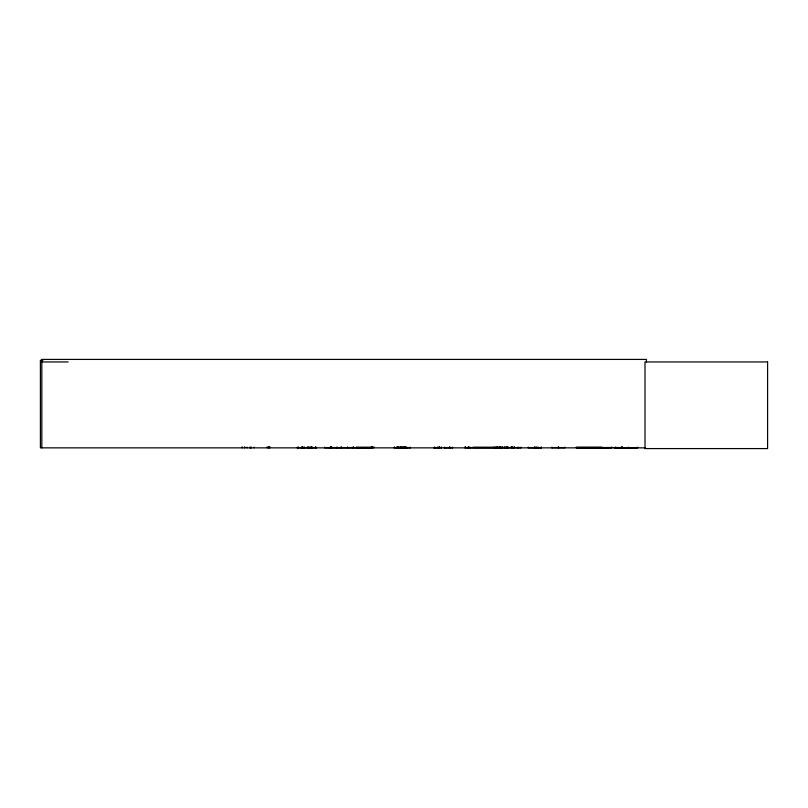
<?xml version="1.0" encoding="UTF-8"?>
<svg xmlns="http://www.w3.org/2000/svg" width="808" height="808" viewBox="0 0 808 808"><rect width="100%" height="100%" fill="white"/><g stroke="black" fill="none" stroke-linecap="round" stroke-linejoin="round"><path stroke-width="1.21" d="M337.593 447.824L337.603 447.137M541.239 447.824L541.249 447.137M615.312 447.824L615.393 447.137L615.433 447.824M628.301 447.824L628.392 447.137L628.432 447.824M576.457 447.279L576.367 447.854L611.656 447.784L576.356 447.279L576.468 447.824M578.296 447.47L601.808 447.167M611.565 447.824L611.656 447.279M614.161 447.47L637.633 447.814L637.613 447.167L637.562 447.834L614.161 447.834M576.377 447.541L611.656 447.511M611.646 447.854L611.555 447.279M410.262 447.763L394.183 447.824L394.344 447.198M301.475 447.743L301.536 447.137M499.607 447.763L499.718 447.137M499.899 447.672L499.788 447.198M356.762 447.763L356.772 447.198L356.894 447.854M347.642 447.672L347.531 447.137M444.097 447.854L452.409 447.763M441.198 447.763L441.269 447.198M330.139 447.743L330.169 447.198M493.941 447.763L493.971 447.198L494.011 447.854M505.899 447.763L505.929 447.198M312.656 447.763L312.696 447.198L312.746 447.854M297.152 447.763L316.635 447.784M304.131 447.763L304.212 447.198L304.283 447.854M434.623 447.763L434.704 447.198M298.273 447.763L298.354 447.198M42.925 360.328L40.4 360.328L40.4 447.854L645.168 447.854M40.4 361.954L68.114 361.954M356.581 447.289L372.751 447.289M472.922 447.289L500.566 447.289M356.54 447.521L372.781 447.501M472.892 447.501L500.596 447.521M614.09 447.642L637.633 447.642M372.771 447.804L324.594 447.824L324.604 447.137M441.269 447.672L433.755 447.854M520.928 447.672L465.226 447.763M551.945 447.672L564.943 447.763L564.943 447.137M537.593 447.763L537.502 447.198L537.411 447.854M468.67 447.763L468.589 447.198M316.12 447.743L316.09 447.198M315.655 447.763L315.575 447.198M309.09 447.763L309.01 447.198M507.737 447.763L507.666 447.198L507.596 447.854M500.243 447.763L500.344 446.955M406.151 447.198L406.161 447.763L406.03 447.137M397.031 447.763L396.9 447.137M518.898 447.743L518.837 447.137M508.293 447.743L508.222 447.137M517.817 447.763L517.766 447.198L517.726 447.854M506.576 447.743L506.677 446.955M511.333 447.137L511.333 447.854L511.161 447.137M397.819 447.763L397.849 447.137M646.43 361.954L646.43 359.419L41.824 359.419L41.824 447.854M622.15 446.955L622.11 447.854M622.079 446.955L622.049 447.854M621.635 446.955L621.655 447.854M558.671 446.955L558.671 447.854M558.217 446.955L558.217 447.854M551.945 447.137L551.945 447.854M541.33 447.137L541.33 447.854L528.25 447.824L528.331 447.137M538.28 447.137L538.28 447.854M535.048 446.955L534.987 447.854M520.928 447.137L520.928 447.854M514.656 446.955L514.656 447.854M514.211 446.955L514.211 447.854M512.878 446.955L512.878 447.854M512.514 446.955L512.514 447.854M511.585 446.955L511.585 447.854M511.191 446.955L511.333 447.854M507.939 447.137L507.939 447.854M507.05 446.955L507.05 447.854M506.475 446.955L506.515 447.854M506.081 446.955L505.97 447.854M504.717 446.955L504.717 447.854M504.303 446.955L504.303 447.854M502.647 446.955L502.647 447.854M502.374 446.955L502.374 447.854M501.606 447.137L501.606 447.854M500.758 446.955L500.758 447.854L500.728 447.137M499.94 447.137L499.94 447.854M499.091 447.137L499.091 447.854M497.183 446.955L497.183 447.854M496.96 446.955L496.96 447.854M495.031 447.137L495.031 447.854M469.882 446.955L469.913 447.854M468.892 447.137L468.892 447.854M468.499 447.137L468.499 447.854M468.024 447.137L468.024 447.854M465.448 446.955L465.448 447.854M465.327 446.955L465.327 447.854M465.055 447.137L465.055 447.854M452.551 447.137L452.551 447.854M449.894 446.955L449.894 447.854M449.622 446.955L449.622 447.854M444.663 447.137L444.663 447.854M441.35 447.137L441.35 447.854M439.522 447.743L439.38 446.774M439.199 446.955L439.199 447.854M437.875 446.774L437.875 447.854M434.785 447.137L434.785 447.854M410.222 447.137L410.222 447.854M406.939 447.137L406.939 447.854M405.091 446.774L405.091 447.854M404.838 446.774L404.838 447.854M404.505 446.774L404.505 447.854M403.788 446.955L403.788 447.854M403.354 446.955L403.354 447.854M402.424 446.774L402.424 447.854M401.293 447.137L401.293 447.854M401.233 446.955L401.233 447.854M401.031 447.854L401.031 446.955L400.798 447.854M400.606 446.955L400.596 447.854L400.566 446.774M400.293 446.955L400.283 447.854M399.909 447.137L399.909 447.854M399.829 447.137L399.829 447.854M398.425 446.955L398.425 447.854M398.041 446.774L398.041 447.854M397.647 447.137L397.647 447.854M396.839 447.137L396.839 447.854M394.365 447.137L394.365 447.854M373.831 446.774L373.831 447.854M372.326 446.774L372.326 447.854M371.417 446.774L371.417 447.854M353.45 446.955L353.439 447.854M353.126 446.955L353.136 447.854M347.703 447.137L347.642 447.854M341.39 446.955L341.39 447.854M341.006 446.955L341.006 447.854M336.32 447.137L336.32 447.854M331.734 446.955L331.745 447.854M331.26 446.774L331.331 447.854M330.341 447.137L330.25 447.854M316.009 447.137L316.009 447.854M315.504 447.137L315.504 447.854M311.787 446.955L311.787 447.854M311.575 446.955L311.575 447.854M311.08 446.955L311.08 447.854M310.858 446.955L310.858 447.854M309.888 447.137L309.888 447.854M308.929 447.137L308.929 447.854M308.06 446.955L308.06 447.854M307.676 446.955L307.676 447.854M304.545 447.137L304.545 447.854M302.869 446.955L302.869 447.854M302.657 446.955L302.657 447.854M302.364 446.955L302.364 447.854M302.131 446.955L302.131 447.854M298.425 447.137L298.425 447.854M297.718 447.137L297.718 447.854M269.741 446.774L269.741 447.854M269.155 446.774L269.155 447.854M268.569 446.774L268.569 447.854M267.216 446.774L267.216 447.854M253.995 447.137L253.995 447.854M251.298 447.137L251.298 447.854M249.884 447.137L249.884 447.854M247.127 447.137L247.127 447.854M244.632 446.774L244.632 447.854M242.107 446.774L242.107 447.854M767.6 361.954L645.006 361.954L645.006 448.581L767.6 448.581L767.6 361.954M536.421 447.854L536.421 446.955L536.391 447.854M534.593 447.854L534.593 446.955L534.532 447.854M330.886 447.854L330.886 446.955L330.866 447.854M250.611 447.854L250.611 447.137L250.571 447.854"/></g></svg>
